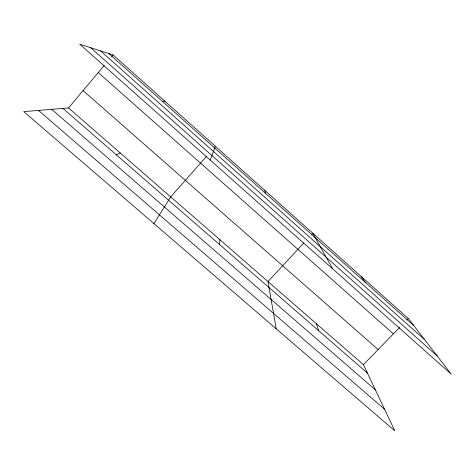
<?xml version="1.0" encoding="UTF-8"?>
<svg xmlns="http://www.w3.org/2000/svg" width="475" height="475" viewBox="0 0 475 475"><rect width="100%" height="100%" fill="white"/><g stroke="black" fill="none" stroke-linecap="round" stroke-linejoin="round"><path stroke-width="0.71" d="M219.432 244.459L219.937 239.744M210.188 160.069L215.442 146.312L213.999 147.939M153.9 223.583L170.703 196.893L206.316 156.631M68.513 107.944L363.434 364.652L394.767 430.789L23.75 111.625L68.513 107.944L104.274 65.407M111.69 56.584L113.08 54.928L408.316 318.505L451.25 374.169L79.741 44.211L113.08 54.928M303.869 242.891L267.983 281.568L276.212 328.807M311.327 234.858L312.817 233.249L332.654 268.844M363.434 364.652L399.564 327.501M406.766 320.091L408.316 318.505M116.417 154.927L120.246 152.974M162.533 101.43L164.908 101.199M38.493 110.414L384.578 409.278M62.896 108.407L367.436 373.089M51.68 109.327L375.357 389.809M83.095 90.6L378.13 349.541M98.248 72.574L393.389 333.854M90.749 47.749L437.255 356.03M108.912 53.592L413.778 325.589M100.575 50.908L424.62 339.643M361.154 276.402L365.18 282.233M316.291 323.617L318.85 330.867M264.729 190.315L265.691 193.467"/></g></svg>
